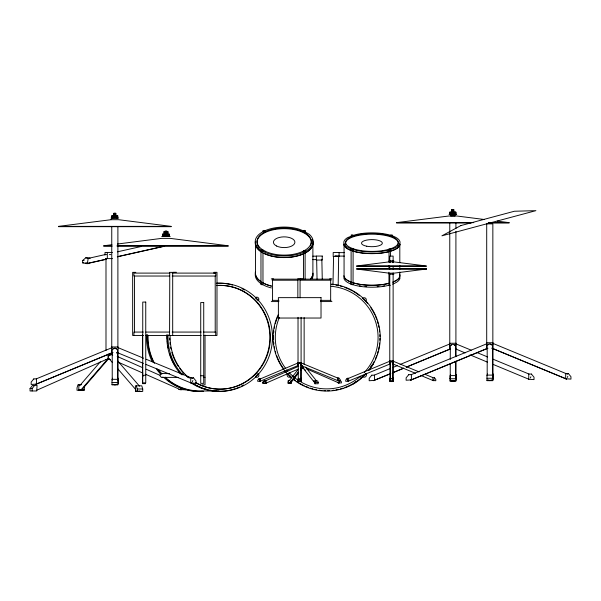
<?xml version="1.0" encoding="UTF-8"?>
<svg xmlns="http://www.w3.org/2000/svg" width="601" height="601" viewBox="0 0 601 601"><rect width="100%" height="100%" fill="white"/><g stroke="black" fill="none" stroke-linecap="round" stroke-linejoin="round"><path stroke-width="0.9" d="M332.977 284.844L333.57 256.589M338.16 285.866L338.679 255.786M298.306 363.958L298.442 365.04M298.442 381.004L298.442 379.877M300.853 364.769L300.898 364.251L300.853 380.733M390.455 381.207L390.034 380.335L390.455 379.471M392.859 363.214C393.475 361.479 390.627 360.705 390.087 362.328M392.911 362.643L392.716 380.951M450.337 345.951L450.247 359.488M450.337 379.501L450.337 378.337M455.979 378.382L456.069 361.148M86.957 263.659L89.316 263.373L86.957 263.659L82.412 262.765L82.825 260.391L85.8 257.769L90.21 258.25M87.348 263.373L88.242 258.25L89.549 258.25M339.941 381.282L339.505 382.401M302.145 366.655L302.611 365.859M288.615 383.19L288.668 380.403M291.44 380.403L291.387 383.19L287.811 383.19L288.24 380.403L290.088 380.403M78.769 390.282L78.896 384.715M84.38 386.451L84.253 390.282L77.018 390.282L77.018 387.87L77.957 384.715L81.638 384.715M351.112 248.686L353.275 248.686L351.112 248.686L351.112 284.356L352.194 284.724L353.042 284.581L353.133 248.972M351.112 284.356L353.042 284.581M192.395 381.665L192.876 380.501M338.235 380.23L338.701 379.103M434.215 378.87L433.456 380.718L420.587 375.355M530.413 377.939L530.893 376.774M567.352 377.443L567.832 376.279M112.319 349.677C113.056 347.483 116.662 347.483 117.405 349.677M298.306 364.183L298.922 363.274L299.922 363.162L300.898 364.476M390.087 362.576L391.844 361.704L392.911 362.891M392.716 363.507L392.859 362.966M487.276 345.447C488.012 343.254 491.618 343.254 492.362 345.447M108.458 356.183L108.781 355.642M108.458 356.633L108.781 356.092M370.547 366.978L372.77 364.093A53.204 53.204 0 0 0 374.092 361.659M368.856 369.893L373.146 364.304M30.05 388.562L32.507 385.406L37.059 385.406L36.729 390.973L30.05 390.973L30.05 388.562L32.146 388.562L34.603 385.406M262.69 382.326L263.937 380.749L266.138 380.749L265.973 383.536L262.69 383.536L262.69 382.326L263.651 382.326L264.898 380.749M289.374 380.531L298.126 369.495M298.201 372.304L289.607 383.153L288.78 382.627M301.063 368.683L302.213 367.241M298.682 372.147L289.93 383.19L290.531 383.04M301.011 369.202L302.175 367.729M290.764 382.86L298.351 373.289M300.68 370.344L303.017 367.399M79.663 385.737L100.337 361.802M107.587 359.097L80.707 390.207L79.52 389.628M108.112 359.308L81.36 390.282L82.998 389.628M339.34 382.634L338.911 382.965L306.645 368.871M300.793 380.681L301.176 379.885L300.793 379.088M392.791 380.598L393.219 379.734L392.791 378.863M450.6 345.41C451.832 343.524 455.408 344.14 455.513 346.529L455.513 356.709M265.011 383.536L266.138 383.355M302.611 365.633L302.145 366.948M161.083 373.499L160.662 373.837A2.088 2.021 -90 0 0 163.096 377.12M161.361 373.499L169.497 373.672M356.183 381.35L353.29 383.566A53.204 53.204 0 0 1 344.876 387.487M360.517 378.021L365.776 373.649A2.066 2.066 0 0 1 365.776 376.572A2.066 2.066 0 0 1 362.846 376.572L362.681 376.361M353.508 383.941L363.289 376.436M112.996 349.121L114.182 348.535M116.722 384.234L115.542 384.813M298.922 363.5L298.231 363.883M451.02 345.395L451.561 345.034M487.952 344.891L489.131 344.313M491.678 380.005L490.499 380.591M262.968 251.128L263.058 251.068A1.119 0.556 0 0 0 262.877 250.399M303.603 231.054L303.513 231.115A1.119 0.556 0 0 0 303.685 231.791A1.119 0.556 0 0 0 305.038 231.873L305.15 231.836M262.968 284.521L262.877 284.574A1.119 0.556 0 0 1 261.412 284.626A1.119 0.556 0 0 1 261.119 283.905M109.239 355.176L111.08 354.515L112.718 355.176M109.239 355.627L110.426 355.041M36.781 390.222L107.481 358.962M390.815 235.532L390.898 236.013L392.325 236.043M389.05 249.513L388.96 262.036M298.735 366.234L264.432 381.319M298.299 369.067L265.184 383.536L264.756 383.205M300.553 368.075L302.235 367.339M36.188 378.9L112.049 347.663M112.47 352.569L35.459 384.467L113.011 352.434M259.88 381.357L298.389 365.408M347.1 378.923L389.921 361.186M348.077 381.297L390.169 363.913M374.205 375.174L390.575 368.413M393.167 367.346L397.471 365.566M400.056 364.499L450.036 343.862M390.763 373.514L373.446 380.666L390.71 373.627M392.491 372.8L403.744 368.15M406.344 367.076L450.487 348.843M392.438 372.913L403.639 368.285M406.223 367.219L450.172 349.068M411.144 374.678L487.095 343.659M487.426 348.347L410.415 380.238L487.967 348.212M139.034 391.319L139.665 391.093M453.56 381.087L454.198 380.861M488.395 223.024L489.62 222.693M352.764 235.487L357.888 234.142A28.097 9.563 0 0 1 391.056 235.419M352.832 235.923L351.577 236.013M89.166 258.175L105.536 254.501M117.353 251.842L140.995 246.538M88.062 263.261L106.347 259.151M117.323 256.687L163.968 246.215M88.294 263.343L106.482 259.256M117.39 256.807L164.674 246.2M390.357 285.287L388.96 285.19L388.96 272.223M111.914 244.727L103.612 245.786L111.726 245.786M117.443 244.021L161.707 238.372L170.188 238.372L228.275 245.786L117.06 245.786M299.238 379.359L299.922 379.359M452.591 209.914L453.116 209.914M452.591 211.124L453.116 211.124M113.844 213.317L115.798 213.317L115.798 215.872M114.566 213.64L115.099 213.64M449.007 214.332L456.677 214.332M114.566 214.85L115.099 214.85M110.99 218.058L118.66 218.058M473.776 222.648L396.48 222.648L449.007 215.984L456.677 215.984L484.323 219.493M490.904 222.648L509.205 222.648L497.222 221.13M396.48 222.948L471.056 222.948M488.207 222.948L509.205 222.948M486.81 223.865L492.85 223.865L492.85 344.365M58.462 226.675L171.187 226.675M165.305 232.97L163.727 232.97L163.727 231.633L168.152 231.633L168.152 232.97L166.056 232.97M161.707 236.539L170.188 236.539M103.612 246.117L112.169 246.117M117.06 246.117L228.275 246.117M112.447 252.435L105.017 252.435L105.017 255.079M339.062 252.638L344.411 252.638M105.994 254.614L106.557 254.614M109.359 254.614L110.847 254.614M312.798 256.169L316.366 256.169M339.062 256.094L344.411 256.094M105.784 258.603L112.447 258.603M312.798 259.624L316.366 259.624M82.825 260.391L84.132 260.391M389.087 260.849L393.835 260.849M82.412 262.765L83.719 262.765M356.551 266.19L426.372 266.19M356.551 268.85L426.44 268.85M135.818 272.358L132.656 272.358L132.656 335.456L143.511 335.456M169.557 272.351L172.712 272.351M173.231 272.276L176.393 272.276M213.836 272.313L216.991 272.313L216.991 335.418L203.439 335.456M169.813 273.102L133.865 273.102L133.865 276.032L169.557 276.032M172.104 273.102L215.759 273.102L215.759 276.032L172.164 276.032M169.767 273.177L169.58 335.456M213.836 273.139L215.211 273.139M389.117 274.199L393.873 274.199M300.462 278.856L302.739 278.856M329.671 278.872L331.947 278.872M271.276 278.887L273.545 278.887M297.818 278.887L300.094 278.887M272.148 279.157L331.061 279.157M272.148 280.209L298.239 280.209M299.907 280.209L331.061 280.209M272.185 300.365L278.932 300.365M320.536 300.365L331.023 300.365M271.276 301.582L278.954 301.582M320.664 301.582L331.947 301.567M143.323 332.068L133.918 332.068L133.918 335.456M145.893 332.068L169.557 332.068M172.164 332.068L201.185 332.068M203.529 332.068L215.706 332.068L215.706 335.456M145.893 335.456L201.185 335.456M116.496 352.997L118.134 352.997M109.555 353.486L112.612 353.486M105.708 359.503L110.321 359.503M300.943 367.797L303.543 367.797M142.745 375.249L145.75 375.249M200.726 375.753L203.731 375.753M142.52 376.053L143.271 376.053M162.09 377.398L178.054 377.398M203.529 377.308L205.031 377.308M486.96 378.254L492.828 378.254M393.114 378.525L389.914 378.525L389.914 381.567L393.114 381.567L393.219 363.898M301.086 378.788L298.149 378.788L298.149 381.567L301.086 381.567L301.176 365.491M450.021 378.75L455.889 378.75M389.914 380.253L393.114 380.253M298.149 380.358L301.086 380.358M486.96 380.305L492.828 380.305M450.021 380.809L455.889 380.809M298.149 381.387L301.086 381.387M389.914 381.372L393.114 381.372M112.004 382.476L117.871 382.476M314.984 380.959L315.412 382.536L318.184 382.536L318.184 383.746L314.608 383.746L314.556 380.959L317.756 380.959L318.184 382.536M339.084 382.965L337.957 382.784L341.406 382.965L341.406 381.763L340.158 380.185M288.668 383.01L291.44 383.01M145.525 383.648L142.52 383.648L142.52 362.914M112.004 384.535L117.871 384.535M202.026 384.903L205.031 384.903L205.031 335.088M136.307 385.827L137.246 388.982L142.73 388.982L142.73 391.394L135.495 391.394L135.368 385.827L141.791 385.827L142.73 388.982M181.269 389.839L178.843 389.486L185.852 389.839M78.896 389.929L84.38 389.929M135.368 391.041L140.98 391.394M219.072 390.973L199.893 390.973A53.707 51.874 -90 0 1 165.17 377.165M334.96 255.703L337.559 255.763M351.946 236.073L353.17 235.908L353.08 235.494M489.815 380.666L487.952 380.005M452.876 381.162L451.561 380.861M391.469 381.567L390.755 381.402M299.583 381.567L298.922 381.417M114.859 384.888L112.996 384.234M138.388 391.394L137.201 391.093M85.8 257.769L88.242 258.25M85.282 262.945L88.925 263.659M351.803 235.975L347.603 237.643A28.097 9.563 0 0 0 351.224 248.889M390.357 249.453L390.47 255.966M490.499 344.313L491.678 344.891M115.542 348.535L116.722 349.121M303.926 231.032L298.652 229.011A28.938 14.469 0 0 0 264.493 230.934M263.283 231.858L263.403 231.903A1.119 0.556 0 0 0 264.748 231.813A1.119 0.556 0 0 0 264.928 231.137L264.838 231.085M109.232 359.165L110.411 359.466A2.629 2.457 -90 0 1 109.187 359.113M492.692 343.291L567.66 374.258M492.249 348.287L566.66 379.111L491.693 348.144M455.753 343.795L471.267 350.195M477.299 352.689L487.636 356.964M492.805 359.097L529 374.04M455.31 348.783L465.099 352.915M470.027 354.86L487.501 362.17M492.535 364.161L528.865 379.254M392.491 360.923L419.047 371.891M425.042 374.37L432.758 377.548M392.333 363.733L415.464 373.289M300.575 362.696L338.078 378.187M300.5 365.303L338.017 380.749M117.736 347.521L143.586 358.196M146.171 359.263L192.703 378.48M116.737 352.374L143.451 363.402M146.035 364.469L191.742 383.258M117.187 356.423L142.745 367.722M146.148 369.224L159.776 375.249M118.645 362.35L142.91 373.093M145.487 374.235L179.977 389.463M454.198 345.034L454.739 345.395M300.237 363.5L300.853 364.183M302.401 367.451L303.235 367.774A1.315 1.247 -90 0 1 302.611 367.602M300.793 362.899L301.131 363.402M301.627 365.243L301.95 365.656M117.586 360.803L139.477 386.15M109.382 359.06L112.425 362.576M117.894 368.916L135.533 389.328M305.541 367.106L316.622 381.087M304.399 369.022L305.563 370.494M313.73 380.801L314.894 382.274M302.401 367.226L314.646 382.679M183.282 374.761L182.261 373.837A2.088 2.021 -90 0 0 181.735 374.769M108.45 357.888L108.773 358.354M108.45 358.339L108.773 358.805M86.627 262.847L86.882 263.223M264.898 381.845L265.341 382.972M392.716 379.727L392.911 380.335M298.442 364.815L298.261 364.251L298.261 380.441M347.333 379.494L347.844 380.718M298.389 363.477L298.156 362.914L259.091 379.434M259.181 379.667L259.647 380.794M455.979 377.218L456.069 377.804M321.843 259.204L322.264 279.262M316.659 260.225L317.058 279.367M493.233 373.987L493.233 379.554M493.09 348.768L493.09 342.75L486.547 342.75L486.547 348.768M493.008 348.618L493.008 376.376M492.444 346.033L492.444 375.64M487.366 373.987L487.366 375.723M487.186 346.033L487.186 375.64M486.705 223.865L486.705 344.365M456.294 374.483L456.294 380.05M456.151 349.271L456.151 343.254L449.608 343.254L449.608 349.271M456.069 349.121L456.069 356.521M455.911 214.332L455.911 212.145L449.773 212.145L449.773 214.332M455.911 222.866L455.911 228.5M455.911 231.31L455.911 344.861M455.806 212.145L455.806 214.332M455.498 212.145L455.498 214.332M455.513 361.336L455.513 376.143M455.01 212.145L455.01 216.052M454.379 212.145L454.379 216.052M453.785 212.145L453.823 209.591L451.862 209.591L451.899 212.145M453.687 209.591L453.635 216.052M453.53 209.591L453.53 212.145M453.327 209.591L453.327 212.145M453.094 209.591L453.094 212.145M452.838 209.591L452.838 216.052M452.591 209.591L452.591 212.145M452.35 209.591L452.35 212.145M452.147 209.591L452.147 212.145M451.997 209.591L452.05 216.052M451.306 212.145L451.306 216.052M450.667 212.145L450.667 216.052M450.427 374.483L450.427 380.05M450.247 364.108L450.247 378.915M450.187 212.145L450.187 214.332M449.879 212.145L449.879 214.332M449.773 222.866L449.773 344.861M399.808 262.712L399.808 244.089A27.871 9.488 0 0 1 382.604 252.848A27.871 9.488 0 0 1 352.231 250.79M399.808 265.507L399.808 269.233M399.808 272.028L399.808 275.754A27.871 9.488 0 0 1 393.279 281.854M393.362 260.849L393.362 262.629M393.257 364.146L393.257 360.855L389.688 360.855L389.688 364.146M393.339 377.916L393.339 380.959M393.129 260.751L393.129 256.094L389.771 256.094L389.771 260.751M393.129 266.341L393.129 269.135M393.129 272.854L393.129 361.314M392.806 260.849L392.806 262.629M390.342 363.898L390.342 379.734M390.117 260.849L390.117 262.629M390.132 377.916L390.132 380.959M390.034 362.643L390.034 380.335M389.771 266.341L389.771 269.135M389.771 273.786L389.771 361.314M389.628 260.849L389.628 262.629M389.561 260.849L389.561 262.629M388.96 265.74L388.96 268.519M338.919 381.049L338.919 382.784M330.663 280.104L330.663 300.635M315.412 382.536L315.412 383.746M312.888 243.112L312.888 273.162A28.705 14.356 0 0 1 310.401 278.999M305.113 252.217L305.113 279.112M304.136 317.621L304.136 364.198M303.558 278.962L303.475 252.007A1.119 0.556 0 0 1 303.881 251.241M301.995 365.731L301.995 367.797M301.214 365.618L301.214 362.613L297.946 362.613L297.946 365.618M301.289 378.224L301.289 381.011M301.093 317.305L301.093 362.951M300.072 279.18L300.072 297.848M298.359 378.224L298.359 381.011M298.028 317.305L298.028 362.951M297.841 279.18L297.841 297.848M272.561 280.119L272.561 300.65M263.651 382.326L263.651 383.536M262.968 252.983L262.968 283.589M260.969 250.347L260.969 284.183M215.211 275.927L215.211 332.631M180.931 387.743L180.931 389.486M172.69 273.177L172.69 335.456M169.317 236.539L169.339 234.112L162.548 234.112L162.548 236.539M169.061 234.112L169.061 236.539M168.596 234.112L168.596 236.539M167.949 234.112L167.949 236.539M167.611 231.633L167.611 232.97M167.161 234.112L167.161 236.539M167.018 234.112L167.025 231.265L164.862 231.265L164.929 234.112M166.935 231.265L166.958 234.112M166.793 231.265L166.823 234.112M166.582 231.265L166.582 234.112M166.334 231.265L166.297 236.539M166.056 231.265L166.056 234.112M165.771 231.265L165.771 234.112M165.5 231.265L165.5 234.112M165.403 234.112L165.403 236.539M165.26 231.265L165.26 234.112M165.065 231.265L165.065 234.112M164.554 234.112L164.554 236.539M163.795 234.112L163.795 236.539M163.179 234.112L163.179 236.539M162.758 234.112L162.758 236.539M142.52 334.772L142.52 358.226M137.246 388.982L137.246 391.394M134.444 275.972L134.444 332.669M118.277 378.209L118.277 383.776M118.051 380.606L118.134 346.98L111.591 346.98L111.591 352.997M117.788 218.058L117.894 215.872L111.756 215.872L111.756 218.058M117.894 226.675L117.894 346.709M117.48 215.872L117.48 218.058M117.496 350.255L117.496 379.862M116.992 215.872L116.992 218.058M116.354 215.872L116.354 218.058M115.768 213.317L115.67 215.872M115.617 215.872L115.617 218.058M115.512 213.317L115.512 215.872M115.309 213.317L115.309 215.872M115.076 213.317L115.076 215.872M114.821 213.317L114.821 218.058M114.566 213.317L114.566 215.872M114.333 213.317L114.333 215.872M114.13 213.317L114.025 218.058M113.972 213.317L113.972 215.872M113.874 213.317L113.874 215.872M113.288 215.872L113.288 218.058M112.65 215.872L112.65 218.058M112.41 378.209L112.41 379.945M112.162 215.872L112.162 218.058M112.229 350.255L112.229 379.862M111.861 215.872L111.861 218.058M111.756 226.675L111.756 348.588M108.03 354.117L108.03 359.503M107.324 252.435L107.324 258.603M105.994 258.37L105.994 350.398M32.146 388.562L32.146 390.973M313.083 273.162A28.908 14.454 0 0 1 310.582 279.037M271.389 286.121A28.908 14.454 0 0 1 255.433 271.652M271.479 286.031A28.705 14.356 0 0 1 262.194 282.387M260.661 281.388A28.705 14.356 0 0 1 255.47 273.162L255.47 243.112A28.705 14.356 0 0 0 256.101 246.102M271.389 287.932A28.908 14.454 0 0 1 255.433 273.463M313.083 274.973A28.908 14.454 0 0 1 312.099 278.714M303.715 231.175A0.879 0.443 0 0 0 303.851 231.708A0.879 0.443 0 0 0 304.917 231.776L309.245 234.307A28.938 14.469 0 0 1 304.639 251.774M262.66 250.482A27.128 13.56 0 0 1 261.3 249.513M259.399 247.747A27.128 13.56 0 0 1 282.049 228.711A27.128 13.56 0 0 1 310.379 245.741M312.129 239.371A28.938 14.469 0 0 1 304.639 253.344M303.866 253.72A28.938 14.469 0 0 1 271.239 256.056A28.938 14.469 0 0 1 255.395 241.602M303.866 252.15A28.938 14.469 0 0 1 263.779 251.804A28.938 14.469 0 0 1 262.847 231.761M312.843 243.863A28.705 14.356 0 0 1 305.338 252.818M303.708 253.637A28.705 14.356 0 0 1 263.884 253.261M260.661 251.346A28.705 14.356 0 0 1 256.454 246.831M261.533 250.309A1.119 0.556 0 0 1 262.645 250.309M399.575 274.094A28.059 9.548 0 0 1 392.618 282.215M389.433 283.221A28.059 9.548 0 0 1 352.096 282.508M351.254 282.215A28.059 9.548 0 0 1 343.87 275.754M389.313 283.169A27.871 9.488 0 0 1 352.231 282.462M351.397 282.17A27.871 9.488 0 0 1 344.065 275.754L344.065 244.089A27.871 9.488 0 0 0 351.397 250.497M399.996 277.67A28.059 9.548 0 0 1 392.618 284.123M389.433 285.137A28.059 9.548 0 0 1 359.759 286.279A28.059 9.548 0 0 1 343.87 277.67M384.52 285.768A26.917 9.165 0 0 1 382.702 286.068M378.9 286.519A26.917 9.165 0 0 1 377.195 286.654M366.678 286.654A26.917 9.165 0 0 1 364.972 286.519M361.171 286.068A26.917 9.165 0 0 1 359.353 285.768M400.033 244.089A28.097 9.563 0 0 1 383.168 252.848A28.097 9.563 0 0 1 352.817 251.098M351.224 250.549A28.097 9.563 0 0 1 343.84 244.089M352.366 248.431A26.339 8.962 0 0 1 366.009 233.691A26.339 8.962 0 0 1 397.253 244.9A26.339 8.962 0 0 1 353.313 248.769M391.807 235.667A28.097 9.563 0 0 1 392.168 249.062A28.097 9.563 0 0 1 352.817 249.438M346.003 244.712A26.339 8.962 0 0 1 373.078 234.195A26.339 8.962 0 0 1 397.374 245.471M300.853 363.943A1.315 1.315 0 0 1 300.853 364.627M298.442 364.942A1.315 1.315 0 0 1 298.442 363.628M216.495 285.528A51.874 50.108 -90 0 1 269.173 348.377A51.874 50.108 -90 0 1 195.926 382.634M189.375 378.142A51.874 50.108 -90 0 1 170.151 335.463M216.999 285.467A51.874 50.108 -90 0 1 268.632 348.85A51.874 50.108 -90 0 1 195.49 382.634M188.248 377.578A51.874 50.108 -90 0 1 185.604 375.197M183.748 373.304A51.874 50.108 -90 0 1 179.767 368.481M178.242 366.264A51.874 50.108 -90 0 1 176.393 363.199M175.965 362.418A51.874 50.108 -90 0 1 171.863 352.419M170.969 348.948A51.874 50.108 -90 0 1 170.601 347.175M170.166 344.486A51.874 50.108 -90 0 1 169.955 342.675M169.752 339.963A51.874 50.108 -90 0 1 169.685 338.16M216.6 283.311A54.082 52.234 -90 0 1 270.916 350.345A54.082 52.234 -90 0 1 192.56 383.13M182.659 374.836A54.082 52.234 -90 0 1 168.055 334.622M241.985 288.66A54.082 52.234 -90 0 1 244.404 289.967M243.608 385.008A54.082 52.234 -90 0 1 241.159 386.27M239.483 387.044A54.082 52.234 -90 0 1 236.922 388.088M235.201 388.704A54.082 52.234 -90 0 1 190.63 382.627M180.878 374.153A54.082 52.234 -90 0 1 166.898 334.622M216.352 283.259A54.082 52.234 -90 0 1 232.587 285.024M216.368 390.898A53.707 51.874 -90 0 1 214.557 390.77M211.845 390.447A53.707 51.874 -90 0 1 210.05 390.154M207.39 389.591A53.707 51.874 -90 0 1 203.912 388.629M202.191 388.051A53.707 51.874 -90 0 1 199.637 387.059M197.962 386.323A53.707 51.874 -90 0 1 195.505 385.113M180.525 373.213A53.707 51.874 -90 0 1 178.76 371.065M175.552 366.505A53.707 51.874 -90 0 1 174.598 364.92M174.14 364.116A53.707 51.874 -90 0 1 169.73 353.846M168.333 348.445A53.707 51.874 -90 0 1 167.829 345.673M167.581 343.81A53.707 51.874 -90 0 1 167.318 340.992M167.221 339.122A53.707 51.874 -90 0 1 167.221 335.403M216.368 283.627A53.707 51.874 -90 0 1 218.171 283.567M203.529 391.281A54.143 52.302 -90 0 1 164.884 377.488M161.654 374.198A54.143 52.302 -90 0 1 157.575 369.082M153.721 362.696A54.143 52.302 -90 0 1 147.651 334.622M202.522 391.281A54.143 52.302 -90 0 1 163.878 377.488M160.647 374.198A54.143 52.302 -90 0 1 156.576 369.082M152.293 361.862A54.143 52.302 -90 0 1 146.652 334.622M161.962 373.905A53.707 51.874 -90 0 1 158.461 369.585M154.525 363.312A53.707 51.874 -90 0 1 148.049 335.403M392.716 361.967A1.435 1.435 0 0 1 392.716 363.402M331.159 286.294A51.393 51.393 0 0 1 364.266 372.545M360.42 376.264A51.393 51.393 0 0 1 300.996 381.996M297.961 380.102A51.393 51.393 0 0 1 289.111 372.545M287.917 371.215A51.393 51.393 0 0 1 286.752 369.833M285.648 368.413A51.393 51.393 0 0 1 279.382 317.403M331.346 284.115A53.572 53.572 0 0 1 368.901 370.471M365.859 374.032A53.572 53.572 0 0 1 292.972 379.118M291.53 377.909A53.572 53.572 0 0 1 278.143 314.834M379.885 338.408A53.204 53.204 0 0 1 379.824 340.256M379.607 343.043A53.204 53.204 0 0 1 379.374 344.891M379.081 346.739A53.204 53.204 0 0 1 378.525 349.466M378.082 351.254A53.204 53.204 0 0 1 377.293 353.914M376.692 355.672A53.204 53.204 0 0 1 375.294 359.135M343.118 388.096A53.204 53.204 0 0 1 340.459 388.877M338.671 389.328A53.204 53.204 0 0 1 335.944 389.884M334.096 390.177A53.204 53.204 0 0 1 332.24 390.402M329.461 390.62A53.204 53.204 0 0 1 327.613 390.688M325.772 390.688A53.204 53.204 0 0 1 323.924 390.62M322.061 390.492A53.204 53.204 0 0 1 319.281 390.177M316.524 389.711A53.204 53.204 0 0 1 314.706 389.328M312.918 388.877A53.204 53.204 0 0 1 310.266 388.096M308.501 387.487A53.204 53.204 0 0 1 305.901 386.466M304.196 385.699A53.204 53.204 0 0 1 296.947 381.605M295.422 380.538A53.204 53.204 0 0 1 293.934 379.411M283.642 368.751A53.204 53.204 0 0 1 280.614 364.093M280.164 363.289A53.204 53.204 0 0 1 276.693 355.672M275.806 353.027A53.204 53.204 0 0 1 275.296 351.254M274.649 348.565A53.204 53.204 0 0 1 274.296 346.739M273.883 343.967A53.204 53.204 0 0 1 273.688 342.112M273.515 339.332A53.204 53.204 0 0 1 273.515 335.643M273.688 332.864A53.204 53.204 0 0 1 273.883 331.008M274.296 328.236A53.204 53.204 0 0 1 274.649 326.411M275.296 323.714A53.204 53.204 0 0 1 277.715 316.697M331.316 284.483A53.204 53.204 0 0 1 333.172 284.679M335.944 285.092A53.204 53.204 0 0 1 337.77 285.445M340.459 286.099A53.204 53.204 0 0 1 342.232 286.602M344.876 287.488A53.204 53.204 0 0 1 352.494 290.959M353.29 291.41A53.204 53.204 0 0 1 359.451 295.564M365.596 301.191A53.204 53.204 0 0 1 367.436 303.28M370.809 307.75A53.204 53.204 0 0 1 374.904 314.992M375.663 316.697A53.204 53.204 0 0 1 376.692 319.304M377.293 321.062A53.204 53.204 0 0 1 378.082 323.714M378.525 325.509A53.204 53.204 0 0 1 378.915 327.32M379.374 330.077A53.204 53.204 0 0 1 379.607 331.932M379.824 334.719A53.204 53.204 0 0 1 379.885 336.568M351.179 235.156C352.997 236.719 354.019 233.969 351.179 235.156M390.62 235.194C392.438 236.756 393.46 234.007 390.62 235.194M388.772 249.205C390.582 250.767 391.612 248.018 388.772 249.205M255.402 297.765L258.257 300.718A2.088 2.021 -90 0 0 258.257 297.765A2.088 2.021 -90 0 0 255.402 297.765M258.099 373.597L255.463 376.714A2.088 2.021 -90 0 0 258.31 376.714A2.088 2.021 -90 0 0 258.31 373.762L258.099 373.597M290.839 376.429L290.674 376.639A2.066 2.066 0 0 1 287.751 376.639A2.066 2.066 0 0 1 287.751 373.717L290.839 376.429M362.779 298.359L365.701 301.281A2.066 2.066 0 0 0 365.701 298.359A2.066 2.066 0 0 0 362.779 298.359M33.806 378.9L31.169 382.056L31.169 384.467L36.436 384.107L36.436 378.9L33.806 378.9M259.054 378.57L257.739 380.148L257.739 381.357L260.368 381.177L260.368 378.57L259.054 378.57M347.19 378.292L345.755 380.02L345.755 381.334L348.625 381.139L348.625 378.292L347.19 378.292M371.824 375.174L369.194 378.329L369.194 380.741L374.453 380.38L374.453 375.174L371.824 375.174M408.763 374.678L406.126 377.826L406.126 380.238L411.392 379.885L411.392 374.678L408.763 374.678M263.058 250.625L262.877 250.745A1.119 0.556 0 0 1 261.3 250.745A1.119 0.556 0 0 1 261.3 249.956L261.533 249.866A1.119 0.556 0 0 1 262.877 249.956A1.119 0.556 0 0 1 263.058 250.625M303.685 230.559L303.513 230.671A1.119 0.556 0 0 0 303.685 231.347A1.119 0.556 0 0 0 305.038 231.43L305.263 231.347A1.119 0.556 0 0 0 305.263 230.559A1.119 0.556 0 0 0 303.685 230.559M460.824 225.593L441.915 235.832L535.889 210.658L514.388 211.244L460.824 225.593M110.99 219.711L58.462 226.374L171.187 226.374L118.66 219.711L110.99 219.711M389.087 261.878L356.551 266.003L426.372 266.003L393.835 261.878L389.087 261.878M426.44 269.038L393.873 273.17L389.117 273.17L356.551 269.038L426.44 269.038M339.062 252.525L333.194 252.525L333.194 256.514L339.062 256.514L339.062 252.525M322.234 256.056L316.366 256.056L316.366 260.045L322.234 260.045L322.234 256.056M321.024 297.645L278.383 297.645L278.383 318.034L321.024 318.034L321.024 297.645M145.75 302.07L142.745 302.07L142.745 382.845L145.75 382.845L145.75 302.07M203.731 302.573L200.726 302.573L200.726 383.355L203.731 383.355L203.731 302.573M568.321 373.544L565.684 373.544L565.684 378.75L570.95 379.111L570.95 376.692L568.321 373.544M531.382 374.04L528.745 374.04L528.745 379.254L534.011 379.607L534.011 377.195L531.382 374.04M492.828 375.099L486.96 375.099L486.96 380.666L492.828 380.666L492.828 375.099M455.889 375.602L450.021 375.602L450.021 381.162L455.889 381.162L455.889 375.602M193.364 377.766L190.727 377.766L190.727 382.972L195.994 383.333L195.994 380.921L193.364 377.766M434.358 377.676L432.923 377.676L432.923 380.523L435.8 380.718L435.8 379.396L434.358 377.676M338.829 378.006L337.514 378.006L337.514 380.613L340.151 380.786L340.151 379.584L338.829 378.006M117.871 379.321L112.004 379.321L112.004 384.888L117.871 384.888L117.871 379.321M263.403 231.46L263.17 231.37A1.119 0.556 0 0 1 263.17 230.581A1.119 0.556 0 0 1 264.748 230.581L264.928 230.694A1.119 0.556 0 0 1 264.748 231.37A1.119 0.556 0 0 1 263.403 231.46M305.225 250.887L305 250.797A1.119 0.556 0 0 0 303.648 250.887A1.119 0.556 0 0 0 303.475 251.564L303.648 251.676A1.119 0.556 0 0 0 305.225 251.676A1.119 0.556 0 0 0 305.225 250.887M264.996 251.135A27.128 13.56 0 0 0 310.379 245.05A27.128 13.56 0 0 0 277.159 228.44A27.128 13.56 0 0 0 264.996 251.135M276.603 246.019A10.713 5.356 0 0 0 294.528 243.615A10.713 5.356 0 0 0 281.403 237.049A10.713 5.356 0 0 0 276.603 246.019M366.73 246.215A10.405 3.538 0 0 0 382.341 243.15A10.405 3.538 0 0 0 366.73 240.084A10.405 3.538 0 0 0 366.73 246.215"/></g></svg>
